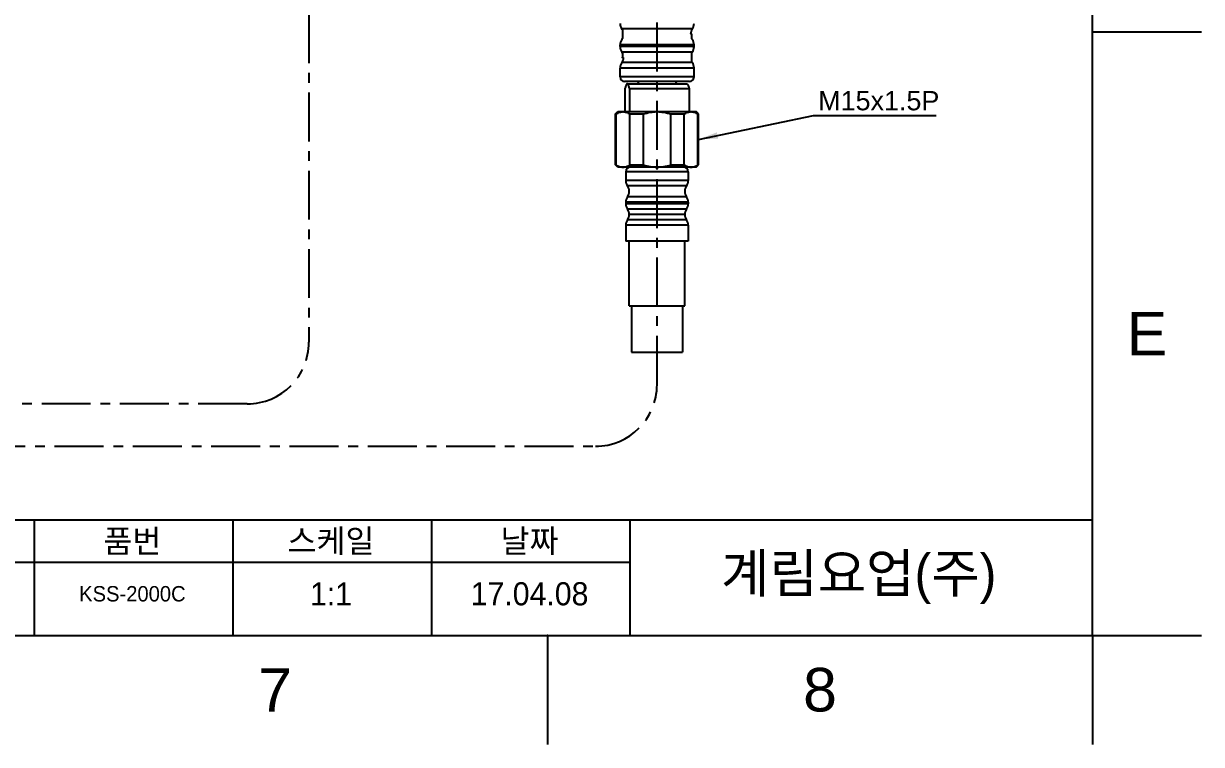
# Model space of a CAD drawing. Header units: millimetres. Extents: x 601 to 1195, y -13 to 407.
# Drawn here: x 1042.2 to 1195, y -13.3 to 80.3 of the extents above; entities that cross this region are included whole.
import ezdxf

# ---------------------------------------------------------------- set-up
doc = ezdxf.new("R2010")
doc.units = ezdxf.units.MM
doc.header["$LTSCALE"] = 0.1
doc.linetypes.add('CENTERX2', pattern=[101.6, 63.5, -12.7, 12.7, -12.7])
for name, color, linetype in [('02___PRT_ALL_AXES', 7, 'Continuous'), ('CENTER', 1, 'CENTERX2'), ('DIM', 3, 'Continuous'), ('FORM', 7, 'Continuous'), ('TEXT', 2, 'Continuous')]:
    doc.layers.add(name, color=color, linetype=linetype)
doc.styles.get("Standard").update_dxf_attribs({"font": 'arial.ttf'})
doc.dimstyles.new('ISO-25', dxfattribs={"dimtxt": 2.5, "dimasz": 2.5, "dimexe": 1.25, "dimexo": 0.625, "dimtad": 1, "dimlfac": 1.666667, "dimtxsty": 'Standard', "dimcen": 2.5, "dimadec": 0, "dimazin": 0, "dimtfac": 1, "dimtmove": 0, "dimatfit": 3, "dimfxl": 0, "dimarcsym": 0})

msp = doc.modelspace()

# ---------------------------------------------------------------- linework, layer by layer
for p, q in [((1180.8668, 0.8691), (1180.8668, 392.5863)), ((1180.8668, 79.2126), (1195.0082, 79.2126)), ((615.2102, 0.8691), (1180.8668, 0.8691)), ((1110.1597, 0.8691), (1110.1597, -13.2723)), ((1180.8668, 0.8691), (1195.0082, 0.8691)), ((1180.8668, 0.8691), (1180.8668, -13.2723))]:
    msp.add_line(p, q)
at = {"color": 7, "linetype": 'Continuous'}
for p, q in [((1128.94, 79.5969), (1119.79, 79.5969)), ((1119.865, 79.466), (1119.865, 78.3533)), ((1128.865, 78.3533), (1128.865, 78.888)), ((1119.565, 77.2963), (1119.565, 77.5228)), ((1129.1649, 77.5228), (1119.565, 77.5228)), ((1129.1649, 77.2963), (1119.565, 77.2963)), ((1128.94, 76.5967), (1119.79, 76.5967)), ((1119.865, 76.4658), (1119.865, 75.888)), ((1128.865, 75.3531), (1128.865, 76.4658)), ((1129.1649, 77.2963), (1129.1649, 77.5228)), ((1128.94, 75.2222), (1119.79, 75.2222)), ((1119.565, 73.3596), (1119.565, 74.5228)), ((1129.1649, 74.5228), (1119.565, 74.5228)), ((1129.1649, 73.3596), (1129.1649, 74.5228)), ((1129.1649, 73.3596), (1119.565, 73.3596)), ((1128.5649, 72.7596), (1120.165, 72.7596)), ((1120.1982, 71.8596), (1120.1982, 68.8596)), ((1120.465, 72.4596), (1120.4248, 72.4194)), ((1120.465, 72.4596), (1128.265, 72.4596)), ((1120.8027, 71.8596), (1120.8027, 68.8596)), ((1120.8027, 71.8596), (1128.5317, 71.8596)), ((1128.265, 72.4596), (1128.3051, 72.4194)), ((1128.5317, 71.8596), (1128.5317, 68.8596)), ((1118.965, 68.5596), (1119.265, 68.8596)), ((1119.265, 68.8596), (1129.465, 68.8596)), ((1129.765, 68.5596), (1129.465, 68.8596)), ((1119.0608, 68.5596), (1118.965, 68.5596)), ((1119.0608, 61.9596), (1119.0608, 68.5596)), ((1120.8356, 61.9596), (1120.8356, 68.5596)), ((1120.8356, 68.5596), (1122.5901, 68.5596)), ((1122.5901, 61.9596), (1122.5901, 68.5596)), ((1126.1398, 61.9596), (1126.1398, 68.5596)), ((1126.1398, 68.5596), (1127.8943, 68.5596)), ((1127.8943, 61.9596), (1127.8943, 68.5596)), ((1129.6691, 61.9596), (1129.6691, 68.5596)), ((1129.765, 68.5596), (1129.6691, 68.5596)), ((1119.265, 61.6596), (1118.965, 61.9596)), ((1118.965, 61.9596), (1119.0608, 61.9596)), ((1129.465, 61.6596), (1119.265, 61.6596)), ((1120.8356, 61.9596), (1122.5901, 61.9596)), ((1126.1398, 61.9596), (1127.8943, 61.9596)), ((1129.465, 61.6596), (1129.765, 61.9596)), ((1129.6691, 61.9596), (1129.765, 61.9596)), ((1120.304, 61.0672), (1120.304, 59.9156)), ((1128.4259, 61.0672), (1120.304, 61.0672)), ((1128.4259, 59.9156), (1120.304, 59.9156)), ((1128.4259, 61.0672), (1128.4259, 59.9156)), ((1128.1954, 59.2146), (1120.5345, 59.2146)), ((1120.304, 57.1002), (1120.304, 56.9056)), ((1128.4259, 57.1002), (1120.304, 57.1002)), ((1128.4259, 56.9056), (1120.304, 56.9056)), ((1128.1954, 57.8012), (1120.5345, 57.8012)), ((1128.4259, 57.1002), (1128.4259, 56.9056)), ((1128.1954, 56.1933), (1120.5345, 56.1933)), ((1127.965, 55.5095), (1120.765, 55.5095)), ((1120.304, 54.1133), (1120.304, 52.0596)), ((1128.4259, 54.1133), (1120.304, 54.1133)), ((1128.1954, 54.8256), (1120.5345, 54.8256)), ((1128.4259, 54.1133), (1128.4259, 52.0596)), ((1128.4258, 52.0596), (1120.3041, 52.0596))]:
    msp.add_line(p, q, dxfattribs=at)
for centre, radius, start, end in [((1120.7649, 80.2964), 1.2, 180.006172, 215.65857), ((1118.815, 78.8974), 1.2, 28.443511, 35.65857), ((1129.9149, 78.8974), 1.2, 144.34143, 179.412738), ((1127.965, 80.2964), 1.2, 324.34143, 359.993828), ((1120.7649, 77.5229), 1.2, 144.34143, 180.005751), ((1118.815, 78.922), 1.2, 324.34143, 331.556489), ((1128.4996, 78.3117), 0.7085, 68.318073, 69.386081), ((1129.9149, 78.922), 1.2, 208.443511, 215.65857), ((1127.965, 77.5229), 1.2, 359.994249, 35.65857), ((1120.7649, 77.2962), 1.2, 179.994249, 215.65857), ((1118.815, 75.8971), 1.2, 28.443511, 35.65857), ((1129.9149, 75.8971), 1.2, 144.34143, 150.635085), ((1127.965, 77.2962), 1.2, 324.34143, 0.005751), ((1120.7649, 74.5227), 1.2, 144.34143, 179.993828), ((1118.815, 75.9217), 1.2, 324.34143, 359.412738), ((1129.9149, 75.9217), 1.2, 208.443511, 215.65857), ((1127.965, 74.5227), 1.2, 0.006172, 35.65857), ((1120.165, 73.3596), 0.6, 180, 270), ((1121.665, 72.7596), 0.3, 270, 0), ((1127.065, 72.7596), 0.3, 180, 270), ((1128.565, 73.3596), 0.6, 270, 0), ((1120.8964, 61.0672), 0.5924, 90, 180), ((1127.8335, 61.0672), 0.5924, 0, 90), ((1121.5026, 59.9212), 1.1986, 180.269275, 216.126518), ((1127.2273, 59.9212), 1.1986, 323.873482, 359.730725), ((1119.5664, 58.5079), 1.1986, 323.873482, 36.126518), ((1129.1636, 58.5079), 1.1986, 143.873482, 216.126518), ((1121.5026, 57.0946), 1.1986, 143.873482, 179.730725), ((1121.5026, 56.9), 1.1986, 179.730725, 216.126518), ((1127.2273, 57.0946), 1.1986, 0.269275, 36.126518), ((1127.2273, 56.9), 1.1986, 323.873482, 0.269275), ((1119.5664, 55.4866), 1.1986, 1.090586, 36.126518), ((1119.5664, 55.5323), 1.1986, 323.873482, 358.909414), ((1129.1636, 55.4866), 1.1986, 143.873482, 178.909414), ((1129.1636, 55.5323), 1.1986, 181.090586, 216.126518), ((1121.5026, 54.1189), 1.1986, 143.873482, 180.269275), ((1127.2273, 54.1189), 1.1986, 359.730725, 36.126518)]:
    msp.add_arc(centre, radius, start, end, dxfattribs=at)
for points, knots in [([(1128.824, 78.9396), (1128.8198, 78.9422), (1128.7997, 78.9539), (1128.7783, 78.9633), (1128.7614, 78.9701)], [0, 0, 0, 0, 0.21615745, 1, 1, 1, 1]), ([(1128.7828, 78.8149), (1128.7951, 78.8204), (1128.8167, 78.8312), (1128.8478, 78.8516), (1128.8649, 78.874), (1128.8649, 78.888)], [0, 0, 0, 0, 0.35406767, 0.63131057, 1, 1, 1, 1]), ([(1128.8649, 78.888), (1128.8649, 78.8924), (1128.8598, 78.915), (1128.8394, 78.9299), (1128.824, 78.9396)], [0, 0, 0, 0, 0.19439555, 1, 1, 1, 1]), ([(1119.865, 75.888), (1119.865, 75.8924), (1119.8701, 75.915), (1119.8906, 75.9299), (1119.9059, 75.9396)], [0, 0, 0, 0, 0.19439555, 1, 1, 1, 1]), ([(1119.9472, 75.8149), (1119.9349, 75.8203), (1119.9133, 75.8312), (1119.8822, 75.8516), (1119.865, 75.874), (1119.865, 75.888)], [0, 0, 0, 0, 0.35411132, 0.63137039, 1, 1, 1, 1]), ([(1119.9059, 75.9396), (1119.9102, 75.9422), (1119.9302, 75.9539), (1119.9516, 75.9633), (1119.9685, 75.9701)], [0, 0, 0, 0, 0.21618273, 1, 1, 1, 1]), ([(1119.9763, 75.8028), (1119.9737, 75.8038), (1119.9639, 75.8077), (1119.9543, 75.8117), (1119.9472, 75.8149)], [0, 0, 0, 0, 0.26199101, 1, 1, 1, 1]), ([(1120.429, 72.4236), (1120.4179, 72.4125), (1120.3962, 72.3853), (1120.3668, 72.3371), (1120.3378, 72.2783), (1120.2974, 72.1824), (1120.2495, 72.042), (1120.2155, 71.9234), (1120.1982, 71.8596)], [0, 0, 0, 0, 0.07688906, 0.16885259, 0.27578642, 0.39687974, 0.67706038, 1, 1, 1, 1]), ([(1120.5005, 72.4596), (1120.4881, 72.4596), (1120.4609, 72.4518), (1120.4395, 72.4341), (1120.429, 72.4236)], [0, 0, 0, 0, 0.45271832, 1, 1, 1, 1]), ([(1120.8027, 71.8596), (1120.7913, 71.9017), (1120.7686, 71.9825), (1120.7327, 72.0973), (1120.6963, 72.1997), (1120.6594, 72.2877), (1120.622, 72.3595), (1120.5886, 72.4073), (1120.5608, 72.4348), (1120.5358, 72.4526), (1120.5141, 72.4596), (1120.5005, 72.4596)], [0, 0, 0, 0, 0.18827137, 0.36197373, 0.51888085, 0.65667395, 0.77331616, 0.86764228, 0.90676601, 0.94114567, 1, 1, 1, 1]), ([(1128.3009, 72.4236), (1128.312, 72.4125), (1128.3337, 72.3853), (1128.3631, 72.3371), (1128.3922, 72.2783), (1128.4325, 72.1824), (1128.4804, 72.042), (1128.5145, 71.9234), (1128.5317, 71.8596)], [0, 0, 0, 0, 0.07688906, 0.16885259, 0.27578642, 0.39687974, 0.67706038, 1, 1, 1, 1]), ([(1119.0608, 68.5596), (1119.1308, 68.6055), (1119.2721, 68.689), (1119.4938, 68.7855), (1119.7197, 68.8458), (1119.8727, 68.8596), (1119.9482, 68.8596)], [0, 0, 0, 0, 0.26445182, 0.51754849, 0.76140759, 1, 1, 1, 1]), ([(1119.9482, 68.8596), (1120.0238, 68.8596), (1120.1768, 68.8458), (1120.4026, 68.7855), (1120.6243, 68.689), (1120.7657, 68.6055), (1120.8356, 68.5596)], [0, 0, 0, 0, 0.23859242, 0.48245152, 0.73554818, 1, 1, 1, 1]), ([(1122.5901, 68.5596), (1122.8761, 68.6535), (1123.3154, 68.7672), (1123.913, 68.8461), (1124.2144, 68.8596), (1124.365, 68.8596)], [0, 0, 0, 0, 0.49984157, 0.74992111, 1, 1, 1, 1]), ([(1124.365, 68.8596), (1124.5156, 68.8596), (1124.8169, 68.8461), (1125.4145, 68.7672), (1125.8538, 68.6535), (1126.1398, 68.5596)], [0, 0, 0, 0, 0.2500789, 0.50015844, 1, 1, 1, 1]), ([(1127.8943, 68.5596), (1127.9642, 68.6055), (1128.1056, 68.689), (1128.3273, 68.7855), (1128.5531, 68.8458), (1128.7062, 68.8596), (1128.7817, 68.8596)], [0, 0, 0, 0, 0.26445182, 0.51754849, 0.76140759, 1, 1, 1, 1]), ([(1128.7817, 68.8596), (1128.8572, 68.8596), (1129.0102, 68.8458), (1129.2361, 68.7855), (1129.4578, 68.689), (1129.5992, 68.6055), (1129.6691, 68.5596)], [0, 0, 0, 0, 0.23859242, 0.48245152, 0.73554818, 1, 1, 1, 1]), ([(1119.0608, 61.9596), (1119.1308, 61.9136), (1119.2721, 61.8301), (1119.4938, 61.7337), (1119.7197, 61.6733), (1119.8727, 61.6596), (1119.9482, 61.6596)], [0, 0, 0, 0, 0.26445182, 0.51754849, 0.76140759, 1, 1, 1, 1]), ([(1119.9482, 61.6596), (1120.0238, 61.6596), (1120.1768, 61.6733), (1120.4026, 61.7337), (1120.6243, 61.8301), (1120.7657, 61.9136), (1120.8356, 61.9596)], [0, 0, 0, 0, 0.23859242, 0.48245152, 0.73554818, 1, 1, 1, 1]), ([(1122.5901, 61.9596), (1122.8761, 61.8656), (1123.3154, 61.7519), (1123.913, 61.673), (1124.2144, 61.6596), (1124.365, 61.6596)], [0, 0, 0, 0, 0.49984157, 0.74992111, 1, 1, 1, 1]), ([(1124.365, 61.6596), (1124.5156, 61.6596), (1124.8169, 61.673), (1125.4145, 61.7519), (1125.8538, 61.8656), (1126.1398, 61.9596)], [0, 0, 0, 0, 0.2500789, 0.50015844, 1, 1, 1, 1]), ([(1127.8943, 61.9596), (1127.9642, 61.9136), (1128.1056, 61.8301), (1128.3273, 61.7337), (1128.5531, 61.6733), (1128.7062, 61.6596), (1128.7817, 61.6596)], [0, 0, 0, 0, 0.26445182, 0.51754849, 0.76140759, 1, 1, 1, 1]), ([(1128.7817, 61.6596), (1128.8572, 61.6596), (1129.0102, 61.6733), (1129.2361, 61.7337), (1129.4578, 61.8301), (1129.5992, 61.9136), (1129.6691, 61.9596)], [0, 0, 0, 0, 0.23859242, 0.48245152, 0.73554818, 1, 1, 1, 1])]:
    msp.add_open_spline(points, degree=3, knots=knots, dxfattribs=at)
for p in [(1180.8668, 79.2126), (1110.1597, 0.8691)]:
    msp.add_point(p)
at = {"layer": '02___PRT_ALL_AXES', "color": 7, "linetype": 'Continuous'}
for p, q in [((1118.965, 61.9596), (1118.965, 68.5596)), ((1129.765, 61.9596), (1129.765, 68.5596)), ((1120.765, 43.6397), (1120.765, 52.0596)), ((1127.965, 43.6397), (1127.965, 52.0596)), ((1120.765, 43.6397), (1127.965, 43.6397)), ((1121.065, 43.6397), (1121.065, 37.6397)), ((1127.665, 43.6397), (1127.665, 37.6397)), ((1121.065, 37.6397), (1127.665, 37.6397))]:
    msp.add_line(p, q, dxfattribs=at)
at = {"layer": 'CENTER'}
for p, q in [((1079.1905, 152.6327), (1079.1905, 38.935)), ((1124.365, 33.4263), (1124.365, 152.6327)), ((1071.1905, 30.935), (980.2931, 30.935)), ((985.2411, 25.4263), (1116.365, 25.4263))]:
    msp.add_line(p, q, dxfattribs=at)
for centre in [(1071.1905, 38.935), (1116.365, 33.4263)]:
    msp.add_arc(centre, 8, 270, 0, dxfattribs=at)
at = {"layer": 'FORM'}
for p, q in [((1017.7878, 15.8691), (1180.8668, 15.8691)), ((1043.5576, 15.8691), (1043.5576, 0.8691)), ((1069.3273, 15.8691), (1069.3273, 0.8691)), ((1095.097, 15.8691), (1095.097, 0.8691)), ((1120.8668, 0.8691), (1120.8668, 15.8691)), ((1120.8668, 0.8691), (1120.8668, 15.8691)), ((1017.7878, 10.3691), (1120.8668, 10.3691))]:
    msp.add_line(p, q, dxfattribs=at)

# ---------------------------------------------------------------- texts
at = {"char_height": 5.6566, "attachment_point": 5}
for s, width, insert in [('E', 10, (1187.9375, 40.0408)), ('7', 50, (1074.8062, -6.2016)), ('8', 50, (1145.5132, -6.2016))]:
    msp.add_mtext_dynamic_manual_height_columns(s, width=width, gutter_width=12.5, heights=[0], dxfattribs=dict(at, insert=insert))
at = {"layer": 'DIM', "insert": (1145.2761, 69.0011), "char_height": 2.5, "attachment_point": 7}
msp.add_mtext('M15x1.5P', dxfattribs=at)
at = {"layer": 'TEXT', "linetype": 'CENTERX2', "attachment_point": 5}
for s, insert, char_height in [('{\\fHYGothic-Medium|b0|i0|c129|p18;품번}', (1056.2887, 12.9738), 3), ('{\\fHYGothic-Medium|b0|i0|c129|p18;스케일}', (1082.0585, 12.9738), 3), ('{\\fHYGothic-Medium|b0|i0|c129|p18;날짜}', (1107.8282, 12.9738), 3), ('{\\fHYGothic-Medium|b0|i0|c129|p18;계림요업(주)}', (1150.5411, 8.1987), 5), ('{\\fHYGothic-Medium|b0|i0|c129|p18;1:1}', (1082.0585, 6.2628), 3), ('{\\fHYGothic-Medium|b0|i0|c129|p18;17.04.08}', (1107.8282, 6.2628), 3), ('{\\fHYGothic-Medium|b0|i0|c129|p18;KSS-2000C}', (1056.2887, 6.2713), 2)]:
    msp.add_mtext_dynamic_manual_height_columns(s, width=60, gutter_width=12.5, heights=[0], dxfattribs=dict(at, insert=insert, char_height=char_height))

# ---------------------------------------------------------------- leaders
at = {"layer": 'DIM', "annotation_type": 0, "has_hookline": 1, "hookline_direction": 0, "text_width": 15.3138}
msp.add_leader([(1129.765, 65.2596), (1144.6511, 68.3761)], dimstyle='ISO-25', dxfattribs=at)

doc.saveas('drawing.dxf')
